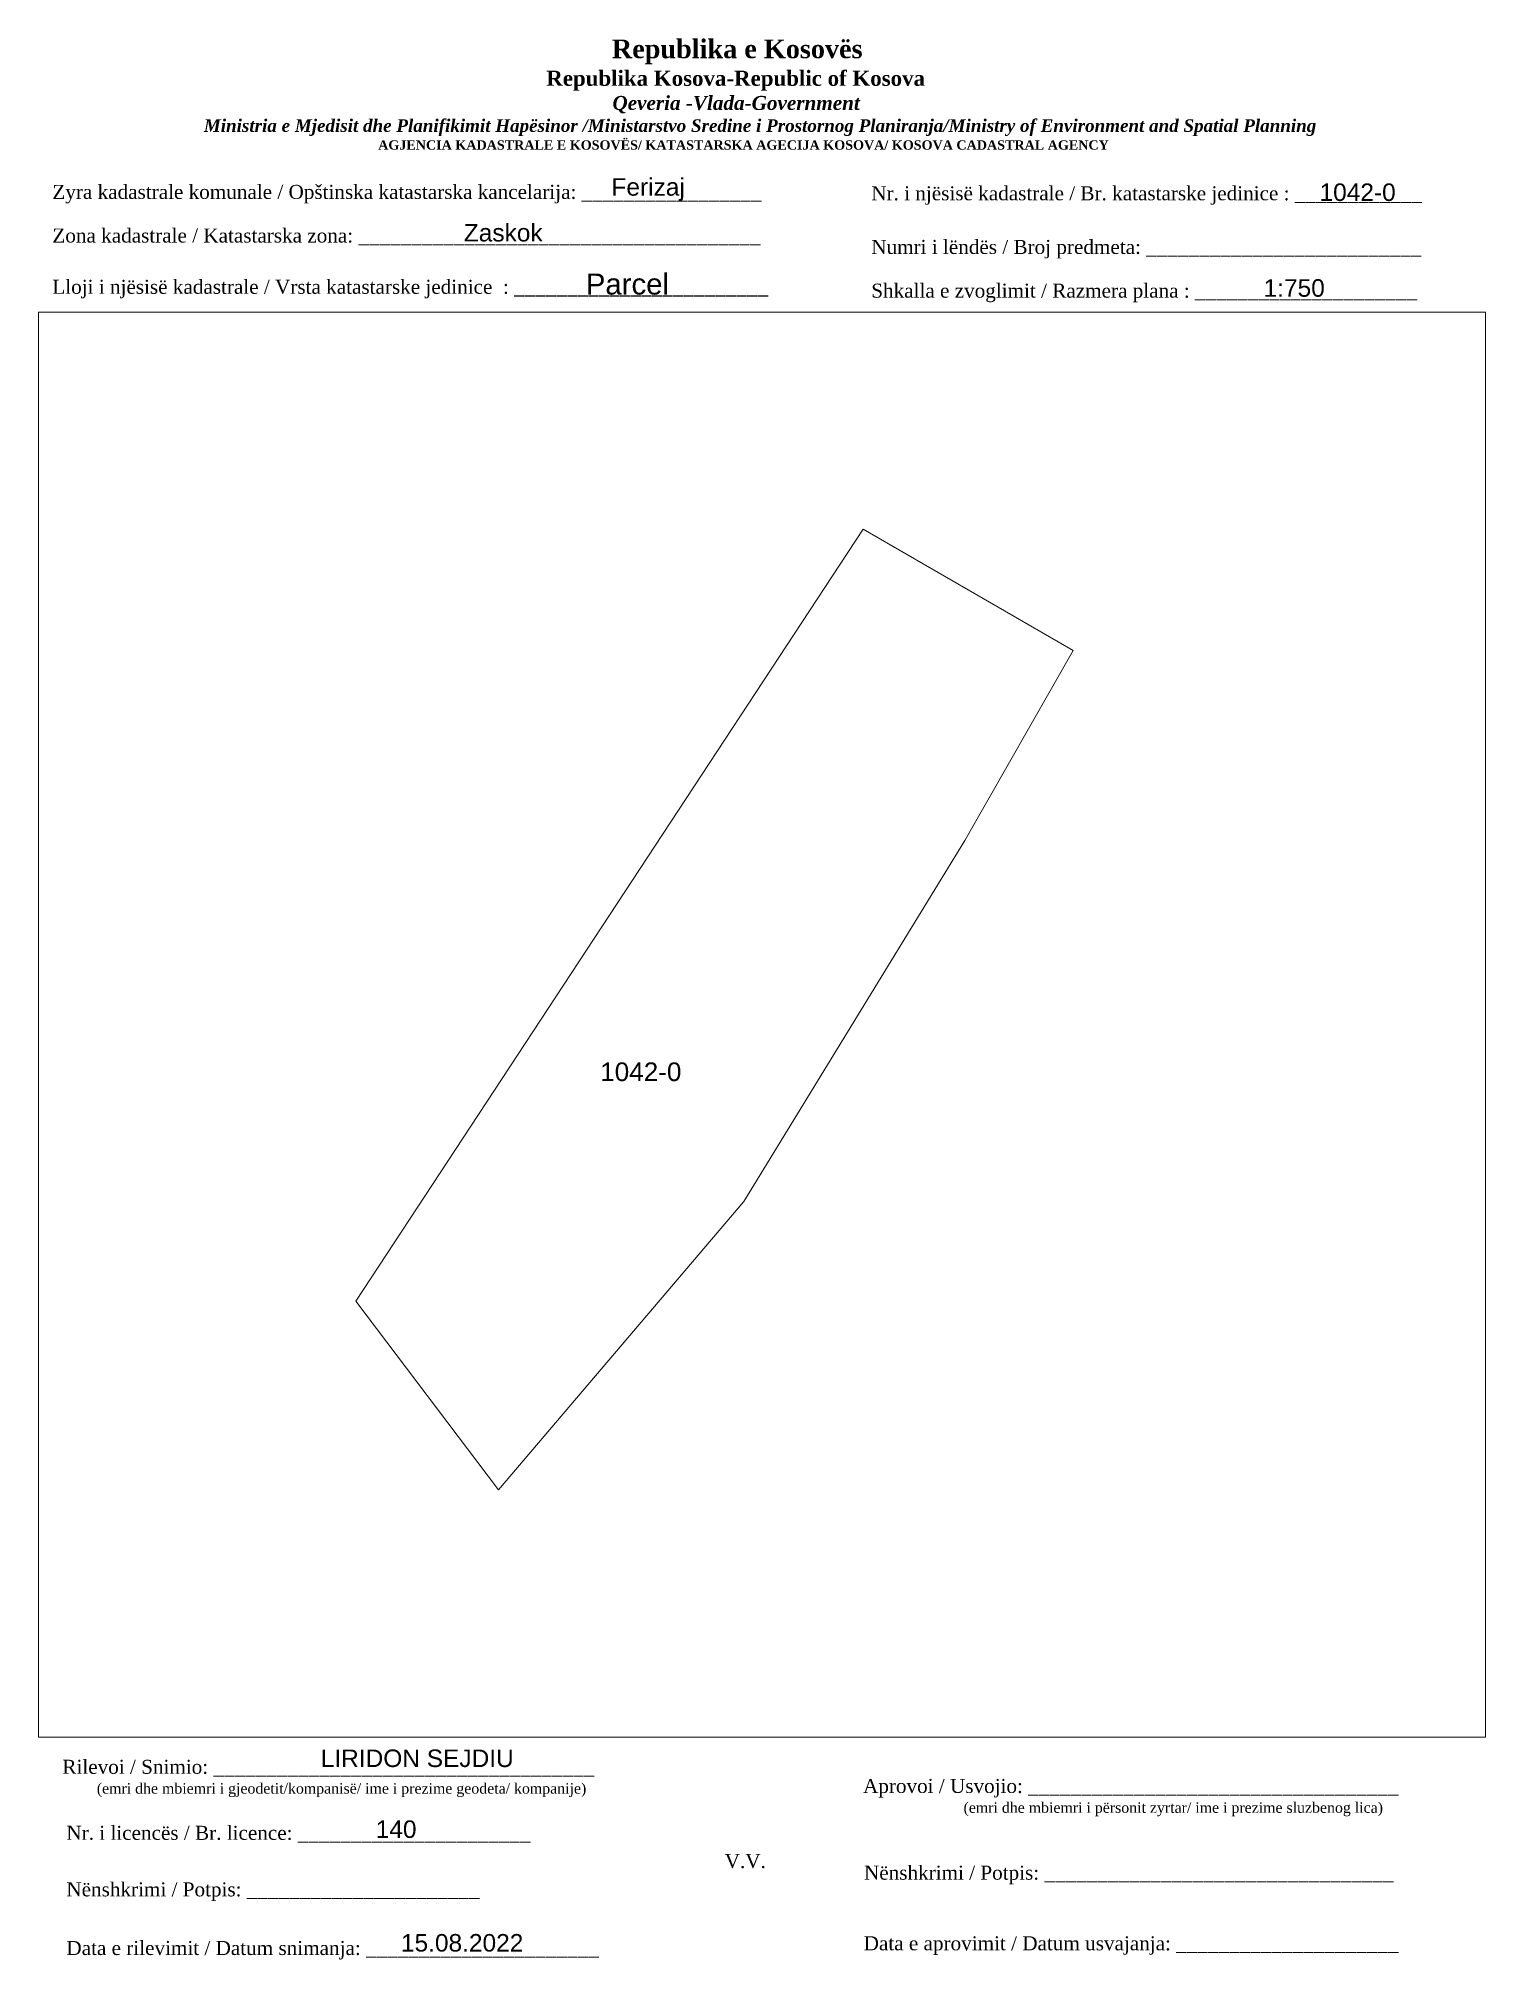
# Paper-space layout '1042-0-750' of a CAD drawing. Header units: metres, sheet in millimetres. Extents: x 1 to 208, y 2 to 276.
# The model-space entities are those that its viewports show. They can reach past a viewport. Long polylines and large blocks are cut down to what shows.
import ezdxf

# ---------------------------------------------------------------- set-up
doc = ezdxf.new("R2010")
doc.units = ezdxf.units.M
doc.layers.get('0').update_dxf_attribs({"lineweight": 0})
for name, color, linetype, lineweight in [('Korniza e jashtme', 7, 'Continuous', 0), ('Nr Parceles Baze', 7, 'Continuous', 0), ('Parcela Baze', 7, 'Continuous', 0)]:
    doc.layers.add(name, color=color, linetype=linetype, lineweight=lineweight)
doc.styles.get("Standard").update_dxf_attribs({"font": 'arial.ttf'})

msp = doc.modelspace()

# ---------------------------------------------------------------- linework, layer by layer
at = {"layer": 'Parcela Baze', "flags": 128}
msp.add_lwpolyline([(7511654.41, 4688942.82), (7511676.91, 4688929.8), (7511665.32, 4688909.48), (7511641.65, 4688870.83), (7511615.37, 4688839.96), (7511600.09, 4688860.15), (7511654.41, 4688942.82)], dxfattribs=at)

# ---------------------------------------------------------------- texts
at = {"layer": 'Nr Parceles Baze'}
msp.add_text('1042-0', height=2, dxfattribs=at).set_placement((7511626.26, 4688883.71))

psp = doc.layouts.new('1042-0-750')

# ---------------------------------------------------------------- texts
for s, p in [('1042-0', (183.92, 252.84)), ('Zaskok', (61.73, 247.06)), ('1:750', (175.93, 239.17)), ('LIRIDON SEJDIU ', (41.3, 29.28)), ('140', (49.15, 19.16)), ('15.08.2022', (52.75, 2.94))]:
    psp.add_text(s, height=2.5).set_placement(p)
for s, insert, char_height, width, attachment_point in [('\\pi77.297;{\\fBook Antiqua|b1|i0|c0|p18;\\H1.333x;Republika e Kosovës\\fTimes New Roman|b1|i0|c0|p18;\\P\\pi67.927;\\fBook Antiqua|b1|i0|c0|p18;\\H0.8125x;Republika Kosova-Republic of Kosova\\fTimes New Roman|b1|i0|c0|p18;\\P\\pi77.378;\\fBook Antiqua|b1|i1|c0|p18;\\H0.9233x;Qeveria -Vlada-Government \\P\\pi13.032,l6,t23.033;\\fTimes New Roman|b1|i1|c0|p18;\\H0.9x;Ministria e Mjedisit dhe Planifikimit Hapësinor /Ministarstvo Sredine i Prostornog Planiranja/Ministry of Environment and Spatial Planning\\P\\pi43.931,l0,tz;\\fBook Antiqua|b1|i0|c0|p18;\\H0.7406x;AGJENCIA KADASTRALE E KOSOVËS/ KATASTARSKA AGECIJA KOSOVA/ KOSOVA CADASTRAL AGENCY}', (5.57, 275.89), 2, 191.8237, 1), ('{\\fTimes New Roman|b0|i0|c0|p18;Zyra kadastrale komunale / Opštinska katastarska kancelarija: _________________}', (2.98, 255.14), 2, 100.6873, 1), ('Ferizaj', (88.05, 254.47), 2.5, 9.9735, 5), ('{\\fTimes New Roman|b0|i0|c0|p18;Nr. i njësisë kadastrale / Br. katastarske jedinice : ____________}', (119.91, 254.94), 2, 79.9484, 1), ('{\\fTimes New Roman|b0|i0|c0|p18;Zona kadastrale / Katastarska zona: ______________________________________}', (2.98, 248.91), 2, 100.6873, 1), ('{\\fTimes New Roman|b0|i0|c0|p18;Numri i lëndës / Broj predmeta: __________________________}', (119.91, 247.28), 2, 79.9484, 1), ('{\\fTimes New Roman|b0|i0|c0|p18;Lloji i njësisë kadastrale / Vrsta katastarske jedinice  : ________________________}', (2.98, 241.59), 2, 100.6873, 1), ('{\\fArial|b0|i0|c0|p34;Parcel}', (85.09, 240.96), 3, 11.2939, 5), ('{\\fTimes New Roman|b0|i0|c0|p18;Shkalla e zvoglimit / Razmera plana : _____________________}', (119.91, 241.04), 2, 79.9484, 1), ('{\\fTimes New Roman|b0|i0|c0|p18;Rilevoi / Snimio: ____________________________________\\P     \\H0.75x;(emri dhe mbiemri i gjeodetit/kompanisë/ ime i prezime geodeta/ kompanije)}', (42.38, 27.65), 2, 74.7958, 5), ('{\\fTimes New Roman|b0|i0|c0|p18; Aprovoi / Usvojio: ___________________________________\\P                    \\H0.75x;(emri dhe mbiemri i përsonit zyrtar/ ime i prezime sluzbenog lica)}', (117.98, 27.58), 2, 83.344, 1), ('{\\fTimes New Roman|b0|i0|c0|p18;Nr. i licencës / Br. licence: ______________________\\P                                }', (4.98, 20.89), 2, 83.344, 1), ('{\\fTimes New Roman|b0|i0|c0|p18;V.V.                                 }', (101.92, 15.84), 2, 5.7076, 5), ('{\\fTimes New Roman|b0|i0|c0|p18; Nënshkrimi / Potpis: _________________________________}', (118.12, 15.2), 2, 83.344, 1), ('{\\fTimes New Roman|b0|i0|c0|p18;Nënshkrimi / Potpis: ______________________\\P                                 }', (4.98, 12.82), 2, 83.344, 1), ('{\\fTimes New Roman|b0|i0|c0|p18;Data e rilevimit / Datum snimanja: ______________________\\P                                 }', (4.98, 4.45), 2, 83.344, 1), ('{\\fTimes New Roman|b0|i0|c0|p18; Data e aprovimit / Datum usvajanja: _____________________}', (118.07, 5.12), 2, 83.344, 1)]:
    psp.add_mtext(s, dxfattribs=dict(insert=insert, char_height=char_height, width=width, attachment_point=attachment_point))

# ---------------------------------------------------------------- viewports
at = {"layer": 'Korniza e jashtme', "view_target_point": (370776.43, 310629.57)}
psp.add_viewport(center=(104.31, 135.25), size=(206.65, 203.4046), view_center_point=(7140867.16, 4378260.18), view_height=152.5534, dxfattribs=at)

doc.saveas('drawing.dxf')
